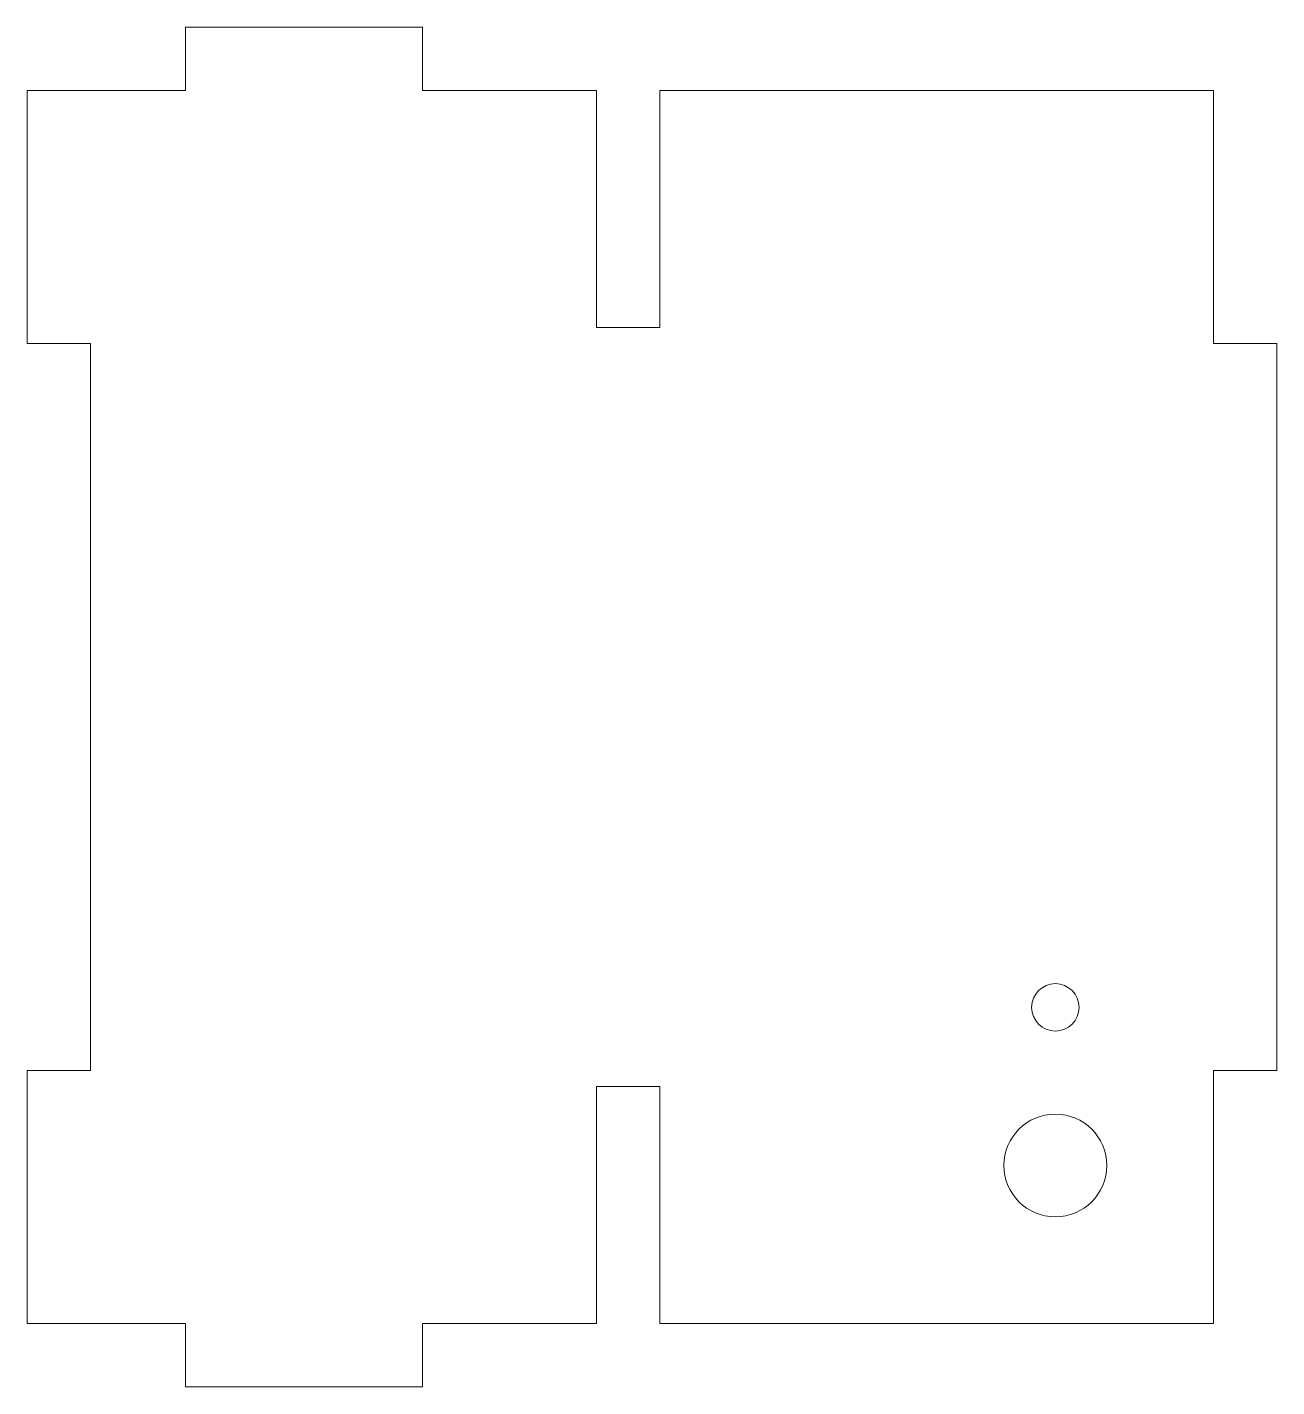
# Model space of a CAD drawing. Header units: millimetres. Extents: x 0 to 79, y -4 to 82.
import ezdxf

# ---------------------------------------------------------------- set-up
doc = ezdxf.new("R2010")
doc.units = ezdxf.units.MM

msp = doc.modelspace()

# ---------------------------------------------------------------- linework, layer by layer
at = {"color": 7, "linetype": 'Continuous', "lineweight": 15}
for p, q in [((25, 82), (10, 82)), ((10, 82), (10, 78)), ((25, 78), (25, 82)), ((10, 78), (0, 78)), ((0, 78), (0, 62)), ((36, 78), (25, 78)), ((36, 63), (36, 78)), ((75, 78), (40, 78)), ((40, 78), (40, 63)), ((75, 62), (75, 78)), ((40, 63), (36, 63)), ((0, 62), (4, 62)), ((4, 62), (4, 16)), ((79, 62), (75, 62)), ((79, 16), (79, 62)), ((0, 16), (0, 0)), ((4, 16), (0, 16)), ((75, 0), (75, 16)), ((75, 16), (79, 16)), ((36, 0), (36, 15)), ((36, 15), (40, 15)), ((40, 15), (40, 0)), ((0, 0), (10, 0)), ((10, 0), (10, -4)), ((25, -4), (25, 0)), ((25, 0), (36, 0)), ((40, 0), (75, 0)), ((10, -4), (25, -4))]:
    msp.add_line(p, q, dxfattribs=at)
for centre, radius in [((65, 20), 1.5), ((65, 10), 3.25)]:
    msp.add_circle(centre, radius, dxfattribs=at)

doc.saveas('drawing.dxf')
